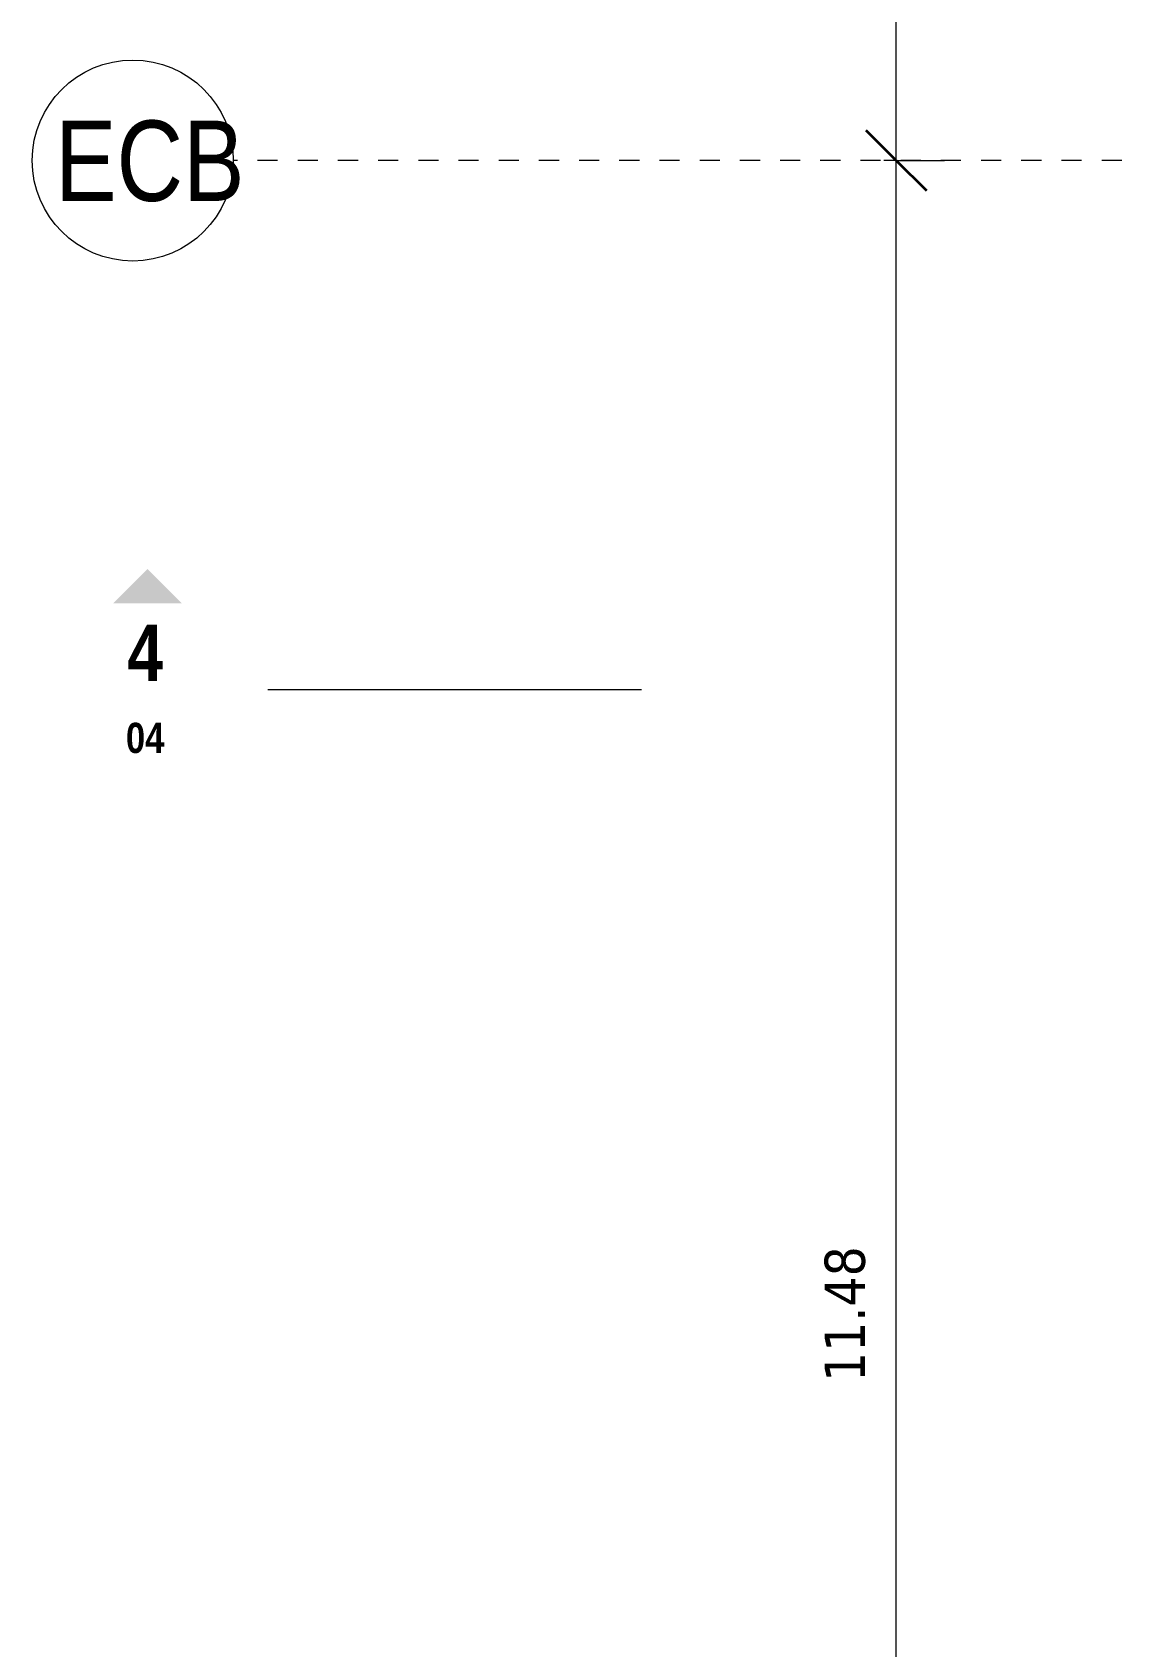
# Model space of a CAD drawing. Header units: metres. Extents: x 118 to 451, y -76 to 55.
# Drawn here: x 290.51 to 295.93, y -22.86 to -14.82 of the extents above; entities that cross this region are included whole.
import ezdxf

# ---------------------------------------------------------------- set-up
doc = ezdxf.new("R2010")
doc.units = ezdxf.units.M
doc.linetypes.add('Grid Line', pattern=[0.022225, 0.0127, -0.003175, 0.003175, -0.003175])
for name, color, linetype, lineweight in [('A-ANNO-DIMS', 7, 'Continuous', 9), ('A-ANNO-DIMS-100', 7, 'Continuous', 9), ('G-ANNO-SYMB', 7, 'Continuous', 9), ('S-GRID', 7, 'Continuous', 9), ('S-GRID-IDEN', 7, 'Continuous', 9)]:
    doc.layers.add(name, color=color, linetype=linetype, lineweight=lineweight)
doc.styles.add('Saira Condensed', font='SairaCondensed-Regular.ttf', dxfattribs={"height": 0.4})
doc.styles.add('Saira Condensed_B', font='', dxfattribs={"height": 0.15})
doc.styles.add('Saira Condensed_B_1', font='', dxfattribs={"height": 0.28})
doc.styles.add('Tahoma', font='tahoma.ttf', dxfattribs={"height": 0.2})
doc.styles.get('Saira Condensed_B').set_extended_font_data('Saira Condensed', bold=True)
doc.styles.get('Saira Condensed_B_1').set_extended_font_data('Saira Condensed', bold=True)
doc.dimstyles.new('R_Tahoma_2_0', dxfattribs={"dimscale": 0.3048, "dimtxt": 0.208804, "dimasz": 0.984252, "dimexe": 0.787402, "dimexo": 0.492126, "dimgap": 0.328084, "dimtad": 1, "dimrnd": 0.01, "dimzin": 0, "dimdsep": 46, "dimtxsty": 'Tahoma', "dimblk1": 'OBLIQUE', "dimblk2": 'OBLIQUE', "dimsah": 1, "dimcen": 0.09, "dimdle": 0.787402, "dimazin": 2, "dimtfac": 1, "dimtdec": 4, "dimtix": 1, "dimtmove": 0, "dimatfit": 3, "dimfxl": 1, "dimtvp": 1, "dimtolj": 1, "dimtzin": 0, "dimarcsym": 2})

# ---------------------------------------------------------------- blocks, each defined once
blk = doc.blocks.new('Grid - 5mm-1144975-Nivel Top-EC')
at = {"layer": 'S-GRID-IDEN', "color": 253, "true_color": 0xaaaaaa}
blk.add_circle((0, 0), 0.005, dxfattribs=at)
blk = doc.blocks.new('DIMBLOCK32-Nivel Top-EC')
at = {"layer": 'A-ANNO-DIMS-100', "lineweight": 35}
for p, q in [((294.8138, -15.4601), (294.6638, -15.3101)), ((294.8138, -15.4601), (294.9638, -15.6101)), ((294.8138, -26.936), (294.6638, -26.786)), ((294.8138, -26.936), (294.9638, -27.086))]:
    blk.add_line(p, q, dxfattribs=at)
at = {"layer": 'A-ANNO-DIMS-100'}
for p, q in [((294.8138, -15.4601), (294.7517, -15.4601)), ((294.8138, -27.176), (294.8138, -15.4601)), ((294.8138, -15.4601), (295.0538, -15.4601)), ((294.8138, -26.936), (294.7517, -26.936)), ((294.8138, -26.936), (295.0538, -26.936))]:
    blk.add_line(p, q, dxfattribs=at)
at = {"layer": 'A-ANNO-DIMS-100', "color": 0, "insert": (294.4574, -21.5378), "char_height": 0.2, "width": 0.815331, "attachment_point": 1, "rotation": 90, "line_spacing_factor": 0.994306, "style": 'Tahoma'}
blk.add_mtext('11.48', dxfattribs=at)
blk = doc.blocks.new('_Oblique')
at = {"color": 0, "linetype": 'ByBlock', "lineweight": -2}
blk.add_line((-0.5, -0.5), (0.5, 0.5), dxfattribs=at)
blk = doc.blocks.new('DIMBLOCK33-Nivel Top-EC')
at = {"layer": 'A-ANNO-DIMS-100'}
for p, q in [((294.8138, -15.4601), (294.8138, -13.1859)), ((294.8138, -13.4259), (294.7517, -13.4259)), ((294.8138, -13.4259), (295.0538, -13.4259)), ((294.8138, -15.4601), (294.7517, -15.4601)), ((294.8138, -15.4601), (295.0538, -15.4601))]:
    blk.add_line(p, q, dxfattribs=at)
at = {"layer": 'A-ANNO-DIMS-100', "lineweight": 35}
for p, q in [((294.8138, -13.4259), (294.6638, -13.2759)), ((294.8138, -13.4259), (294.9638, -13.5759)), ((294.8138, -15.4601), (294.6638, -15.3101)), ((294.8138, -15.4601), (294.9638, -15.6101))]:
    blk.add_line(p, q, dxfattribs=at)
at = {"layer": 'A-ANNO-DIMS-100', "color": 0, "insert": (294.4574, -14.7081), "char_height": 0.2, "width": 0.636356, "attachment_point": 1, "rotation": 90, "line_spacing_factor": 0.994306, "style": 'Tahoma'}
blk.add_mtext('2.03', dxfattribs=at)
blk = doc.blocks.new('Section - Símbolo_Detalle_Plano-1146154-Nivel Top-EC')
at = {"layer": 'G-ANNO-SYMB', "true_color": 0x808080}
blk.add_hatch(color=8, dxfattribs=at).paths.add_polyline_path([(-0.004296, 0.004296), (-0.007704, 0.004296), (-0.006, 0.006)])

msp = doc.modelspace()

# ---------------------------------------------------------------- linework, layer by layer
at = {"layer": 'G-ANNO-SYMB', "lineweight": 18}
msp.add_line((291.6877, -18.093), (293.5464, -18.093), dxfattribs=at)
at = {"layer": 'S-GRID', "color": 253, "linetype": 'Grid Line', "true_color": 0xaaaaaa}
msp.add_line((321.5357, -15.4601), (291.5149, -15.4601), dxfattribs=at)

# ---------------------------------------------------------------- block references
at = {"layer": 'G-ANNO-SYMB', "color": 8, "lineweight": 18, "true_color": 0x808080, "xscale": 99.99999999999994, "yscale": 99.99999999999994, "zscale": 99.99999999999994}
msp.add_blockref('Section - Símbolo_Detalle_Plano-1146154-Nivel Top-EC', (291.6877, -18.093), dxfattribs=at)
at = {"layer": 'S-GRID-IDEN', "color": 253, "true_color": 0xaaaaaa, "xscale": 99.99999999999994, "yscale": 99.99999999999994, "zscale": 99.99999999999994, "rotation": 90.00000000000001}
msp.add_blockref('Grid - 5mm-1144975-Nivel Top-EC', (291.0149, -15.4601), dxfattribs=at)

# ---------------------------------------------------------------- texts
at = {"layer": 'G-ANNO-SYMB', "insert": (290.9874, -17.7696), "char_height": 0.28, "width": 0.240506, "attachment_point": 1, "style": 'Saira Condensed_B_1'}
msp.add_mtext('\\fSaira Condensed|b1|i0|c0|p2|;4', dxfattribs=at)
at = {"layer": 'G-ANNO-SYMB', "color": 8, "true_color": 0x808080, "insert": (290.9809, -18.2579), "char_height": 0.15, "width": 0.25654, "attachment_point": 1, "style": 'Saira Condensed_B', "bg_fill": 3, "box_fill_scale": 1.25, "bg_fill_color": 256, "bg_fill_true_color": 13158600, "bg_fill_transparency": 0}
msp.add_mtext('04', dxfattribs=at)
at = {"layer": 'S-GRID-IDEN', "color": 253, "true_color": 0xaaaaaa, "insert": (290.6288, -15.2613), "char_height": 0.4, "width": 0.929957, "attachment_point": 1, "style": 'Saira Condensed'}
msp.add_mtext('ECB', dxfattribs=at)

# ---------------------------------------------------------------- dimensions: what is measured, and where the dimension line sits
at = {"layer": 'A-ANNO-DIMS'}
for base, p1, p2, override, picture, middle in [((294.8138, -13.4259), (294.6017, -15.4601), (294.6017, -13.4259), {"dimpost": '<>', "dimfxl": 2.0342}, 'DIMBLOCK33-Nivel Top-EC', (294.6096, -14.443)), ((294.8138, -15.4601), (294.6017, -26.936), (294.6017, -15.4601), {"dimpost": '<>', "dimfxl": 11.47589}, 'DIMBLOCK32-Nivel Top-EC', (294.6092, -21.198))]:
    dim = msp.add_linear_dim(base=base, p1=p1, p2=p2, angle=90, dimstyle='R_Tahoma_2_0', override=override, dxfattribs=at)
    dim.commit()
    dim.dimension.update_dxf_attribs({"geometry": picture, "text_midpoint": middle})

doc.saveas('drawing.dxf')
